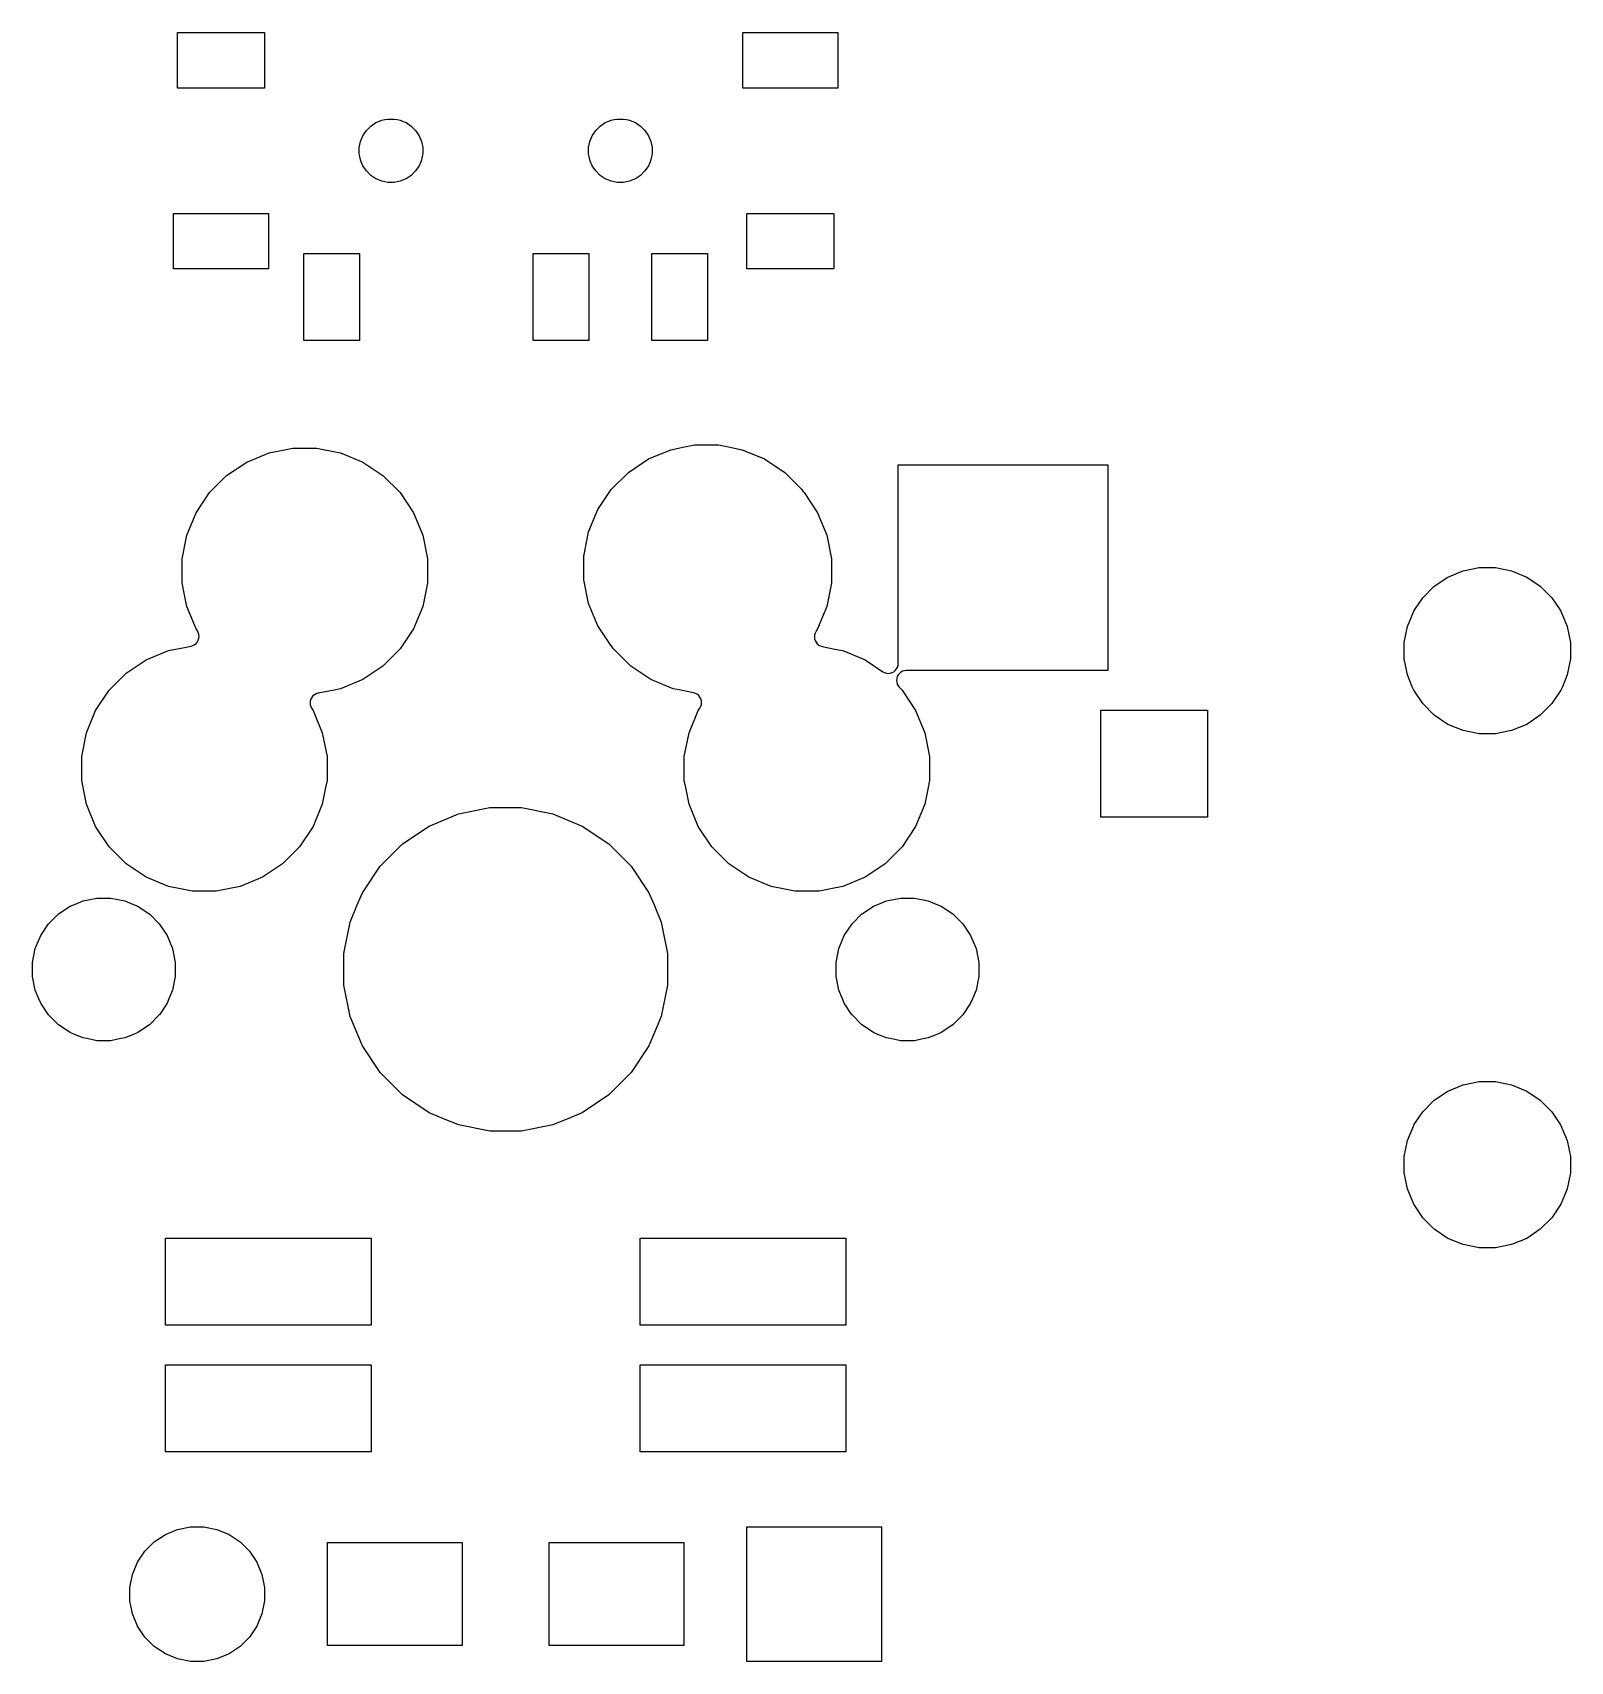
# Model space of a CAD drawing. Extents: x -9 to 124, y -88 to 15.
# Drawn here: x 89.27 to 108.71, y -11.75 to 8.85 of the extents above; entities that cross this region are included whole.
import ezdxf

# ---------------------------------------------------------------- set-up
doc = ezdxf.new("R2010")
doc.units = 0
doc.layers.add('BLACK', color=7, linetype='CONTINUOUS')

msp = doc.modelspace()

# ---------------------------------------------------------------- linework, layer by layer
at = {"layer": 'BLACK', "linetype": 'CONTINUOUS'}
for p, q in [((91.099, 8.144), (91.099, 8.846)), ((91.099, 8.846), (92.201, 8.846)), ((92.201, 8.846), (92.201, 8.144)), ((98.249, 8.144), (98.249, 8.846)), ((98.249, 8.846), (99.451, 8.846)), ((99.451, 8.846), (99.451, 8.144)), ((92.201, 8.144), (91.099, 8.144)), ((99.451, 8.144), (98.249, 8.144)), ((93.4885, 7.60762), (93.5444, 7.66348)), ((93.5444, 7.66348), (93.6101, 7.70736)), ((93.6101, 7.70736), (93.6528, 7.72507)), ((93.6528, 7.72507), (93.683, 7.73759)), ((93.683, 7.73759), (93.7218, 7.74529)), ((93.7218, 7.74529), (93.7605, 7.753)), ((93.7605, 7.753), (93.8395, 7.753)), ((93.8395, 7.753), (93.8782, 7.74529)), ((93.8782, 7.74529), (93.917, 7.73759)), ((93.917, 7.73759), (93.9472, 7.72507)), ((93.9472, 7.72507), (93.9899, 7.70736)), ((93.9899, 7.70736), (94.0556, 7.66348)), ((94.0556, 7.66348), (94.1115, 7.60762)), ((96.3885, 7.60762), (96.4444, 7.66348)), ((96.4444, 7.66348), (96.5101, 7.70736)), ((96.5101, 7.70736), (96.5528, 7.72507)), ((96.5528, 7.72507), (96.583, 7.73759)), ((96.583, 7.73759), (96.6218, 7.74529)), ((96.6218, 7.74529), (96.6605, 7.753)), ((96.6605, 7.753), (96.7395, 7.753)), ((96.7395, 7.753), (96.7782, 7.74529)), ((96.7782, 7.74529), (96.817, 7.73759)), ((96.817, 7.73759), (96.8472, 7.72507)), ((96.8472, 7.72507), (96.8899, 7.70736)), ((96.8899, 7.70736), (96.9556, 7.66348)), ((96.9556, 7.66348), (97.0115, 7.60762)), ((93.399, 7.3915), (93.4144, 7.46897)), ((93.4144, 7.46897), (93.4446, 7.54194)), ((93.4446, 7.54194), (93.4885, 7.60762)), ((94.1115, 7.60762), (94.1554, 7.54194)), ((94.1554, 7.54194), (94.1856, 7.46897)), ((94.1856, 7.46897), (94.201, 7.3915)), ((96.299, 7.3915), (96.3144, 7.46897)), ((96.3144, 7.46897), (96.3446, 7.54194)), ((96.3446, 7.54194), (96.3885, 7.60762)), ((97.0115, 7.60762), (97.0554, 7.54194)), ((97.0554, 7.54194), (97.0856, 7.46897)), ((97.0856, 7.46897), (97.101, 7.3915)), ((93.399, 7.3125), (93.399, 7.3915)), ((93.4054, 7.28017), (93.399, 7.3125)), ((93.4144, 7.23503), (93.4054, 7.28017)), ((93.4245, 7.21072), (93.4144, 7.23503)), ((93.4446, 7.16206), (93.4245, 7.21072)), ((94.1755, 7.21072), (94.1554, 7.16206)), ((94.1856, 7.23503), (94.1755, 7.21072)), ((94.1946, 7.28017), (94.1856, 7.23503)), ((94.201, 7.3125), (94.1946, 7.28017)), ((94.201, 7.3915), (94.201, 7.3125)), ((96.299, 7.3125), (96.299, 7.3915)), ((96.3054, 7.28017), (96.299, 7.3125)), ((96.3144, 7.23503), (96.3054, 7.28017)), ((96.3245, 7.21072), (96.3144, 7.23503)), ((96.3446, 7.16206), (96.3245, 7.21072)), ((97.0755, 7.21072), (97.0554, 7.16206)), ((97.0856, 7.23503), (97.0755, 7.21072)), ((97.0946, 7.28017), (97.0856, 7.23503)), ((97.101, 7.3125), (97.0946, 7.28017)), ((97.101, 7.3915), (97.101, 7.3125)), ((93.4885, 7.09638), (93.4446, 7.16206)), ((93.5444, 7.04052), (93.4885, 7.09638)), ((93.6101, 6.99664), (93.5444, 7.04052)), ((94.0556, 7.04052), (93.9899, 6.99664)), ((94.1115, 7.09638), (94.0556, 7.04052)), ((94.1554, 7.16206), (94.1115, 7.09638)), ((96.3885, 7.09638), (96.3446, 7.16206)), ((96.4444, 7.04052), (96.3885, 7.09638)), ((96.5101, 6.99664), (96.4444, 7.04052)), ((96.9556, 7.04052), (96.8899, 6.99664)), ((97.0115, 7.09638), (96.9556, 7.04052)), ((97.0554, 7.16206), (97.0115, 7.09638)), ((93.6528, 6.97893), (93.6101, 6.99664)), ((93.683, 6.96641), (93.6528, 6.97893)), ((93.7218, 6.9587), (93.683, 6.96641)), ((93.7605, 6.951), (93.7218, 6.9587)), ((93.8395, 6.951), (93.7605, 6.951)), ((93.8782, 6.9587), (93.8395, 6.951)), ((93.917, 6.96641), (93.8782, 6.9587)), ((93.9472, 6.97893), (93.917, 6.96641)), ((93.9899, 6.99664), (93.9472, 6.97893)), ((96.5528, 6.97893), (96.5101, 6.99664)), ((96.583, 6.96641), (96.5528, 6.97893)), ((96.6218, 6.9587), (96.583, 6.96641)), ((96.6605, 6.951), (96.6218, 6.9587)), ((96.7395, 6.951), (96.6605, 6.951)), ((96.7782, 6.9587), (96.7395, 6.951)), ((96.817, 6.96641), (96.7782, 6.9587)), ((96.8472, 6.97893), (96.817, 6.96641)), ((96.8899, 6.99664), (96.8472, 6.97893)), ((91.049, 5.858), (91.049, 6.56)), ((91.049, 6.56), (92.251, 6.56)), ((92.251, 6.56), (92.251, 5.858)), ((98.299, 5.858), (98.299, 6.56)), ((98.299, 6.56), (99.401, 6.56)), ((99.401, 6.56), (99.401, 5.858)), ((92.699, 4.951), (92.699, 6.053)), ((92.699, 6.053), (93.401, 6.053)), ((93.401, 6.053), (93.401, 4.951)), ((95.599, 4.951), (95.599, 6.053)), ((95.599, 6.053), (96.301, 6.053)), ((96.301, 6.053), (96.301, 4.951)), ((97.099, 4.951), (97.099, 6.053)), ((97.099, 6.053), (97.801, 6.053)), ((97.801, 6.053), (97.801, 4.951)), ((92.251, 5.858), (91.049, 5.858)), ((99.401, 5.858), (98.299, 5.858)), ((93.401, 4.951), (92.699, 4.951)), ((96.301, 4.951), (95.599, 4.951)), ((97.801, 4.951), (97.099, 4.951)), ((91.9753, 3.41448), (92.2576, 3.5314)), ((92.2576, 3.5314), (92.4764, 3.57493)), ((92.4764, 3.57493), (92.5572, 3.591)), ((92.5572, 3.591), (92.8628, 3.591)), ((92.8628, 3.591), (92.9436, 3.57493)), ((92.9436, 3.57493), (93.1624, 3.5314)), ((93.1624, 3.5314), (93.4447, 3.41448)), ((97.0553, 3.45448), (97.3376, 3.5714)), ((97.3376, 3.5714), (97.5124, 3.60617)), ((97.5124, 3.60617), (97.6372, 3.631)), ((97.6372, 3.631), (97.9428, 3.631)), ((97.9428, 3.631), (98.0676, 3.60617)), ((98.0676, 3.60617), (98.2424, 3.5714)), ((98.2424, 3.5714), (98.5247, 3.45448)), ((91.7213, 3.24474), (91.9753, 3.41448)), ((93.4447, 3.41448), (93.6987, 3.24474)), ((96.8013, 3.28474), (97.0553, 3.45448)), ((98.5247, 3.45448), (98.7787, 3.28474)), ((100.214, 0.86815), (100.214, 3.381)), ((100.214, 3.381), (102.866, 3.381)), ((102.866, 3.381), (102.866, 0.779)), ((91.5053, 3.0287), (91.7213, 3.24474)), ((93.6987, 3.24474), (93.9147, 3.0287)), ((96.5853, 3.06871), (96.8013, 3.28474)), ((98.7787, 3.28474), (98.9947, 3.06871)), ((91.3355, 2.77467), (91.5053, 3.0287)), ((93.9147, 3.0287), (94.0845, 2.77467)), ((96.4155, 2.81467), (96.5853, 3.06871)), ((98.9947, 3.06871), (99.008, 3.04879)), ((99.008, 3.04879), (99.0236, 3.02987)), ((99.0236, 3.02987), (99.0247, 3.0287)), ((99.0247, 3.0287), (99.1945, 2.77467)), ((91.2186, 2.49241), (91.3355, 2.77467)), ((94.0845, 2.77467), (94.2014, 2.49241)), ((96.2986, 2.53241), (96.4155, 2.81467)), ((99.1945, 2.77467), (99.3114, 2.49241)), ((91.159, 2.19276), (91.2186, 2.49241)), ((91.2186, 2.49241), (91.2186, 2.49241)), ((94.2014, 2.49241), (94.2014, 2.49241)), ((94.2014, 2.49241), (94.261, 2.19276)), ((96.2773, 2.42508), (96.2986, 2.53241)), ((99.3114, 2.49241), (99.3114, 2.49241)), ((99.3114, 2.49241), (99.371, 2.19276)), ((96.245, 2.26307), (96.2773, 2.42508)), ((91.159, 1.88724), (91.159, 2.19276)), ((94.261, 2.19276), (94.261, 1.88724)), ((96.239, 2.23276), (96.245, 2.26307)), ((96.239, 1.92724), (96.239, 2.23276)), ((99.371, 2.19276), (99.371, 1.88724)), ((107.355, 2.04061), (107.558, 2.081)), ((107.558, 2.081), (107.766, 2.081)), ((107.766, 2.081), (107.969, 2.04061)), ((91.1766, 1.79859), (91.159, 1.88724)), ((94.261, 1.88724), (94.2434, 1.79859)), ((96.2986, 1.62759), (96.239, 1.92724)), ((99.371, 1.88724), (99.3534, 1.79859)), ((106.992, 1.84636), (107.164, 1.96138)), ((107.164, 1.96138), (107.355, 2.04061)), ((107.164, 1.96138), (107.164, 1.96138)), ((107.969, 2.04061), (108.16, 1.96138)), ((108.16, 1.96138), (108.16, 1.96138)), ((108.16, 1.96138), (108.332, 1.84636)), ((91.2186, 1.58759), (91.1766, 1.79859)), ((94.2434, 1.79859), (94.2014, 1.58759)), ((99.3534, 1.79859), (99.3114, 1.58759)), ((106.746, 1.55129), (106.846, 1.69997)), ((106.846, 1.69997), (106.992, 1.84636)), ((108.332, 1.84636), (108.478, 1.69997)), ((108.478, 1.69997), (108.578, 1.55129)), ((91.3355, 1.30533), (91.2186, 1.58759)), ((94.2014, 1.58759), (94.0845, 1.30533)), ((96.4155, 1.34533), (96.2986, 1.62759)), ((99.3114, 1.58759), (99.1945, 1.30533)), ((106.651, 1.33656), (106.731, 1.52783)), ((106.731, 1.52783), (106.746, 1.55129)), ((108.578, 1.55129), (108.593, 1.52783)), ((108.593, 1.52783), (108.673, 1.33656)), ((91.3355, 1.30532), (91.3355, 1.30533)), ((91.3523, 1.28017), (91.3355, 1.30532)), ((91.3639, 1.25856), (91.3523, 1.28017)), ((91.371, 1.23511), (91.3639, 1.25856)), ((94.0845, 1.30533), (93.9147, 1.05129)), ((96.5853, 1.09129), (96.4155, 1.34533)), ((99.1626, 1.25329), (99.1555, 1.22984)), ((99.1741, 1.27489), (99.1626, 1.25329)), ((99.1945, 1.30533), (99.1741, 1.27489)), ((106.611, 1.13352), (106.651, 1.33656)), ((108.673, 1.33656), (108.713, 1.13352)), ((90.7053, 0.91448), (90.9876, 1.0314)), ((90.9876, 1.0314), (91.1877, 1.0712)), ((91.1877, 1.0712), (91.2728, 1.08813)), ((91.2728, 1.08813), (91.2962, 1.09524)), ((91.2962, 1.09524), (91.3178, 1.10679)), ((91.3178, 1.10679), (91.3368, 1.12233)), ((91.3368, 1.12233), (91.3523, 1.14128)), ((91.3523, 1.14128), (91.3639, 1.16289)), ((91.3639, 1.16289), (91.371, 1.18634)), ((91.3734, 1.21072), (91.371, 1.23511)), ((91.371, 1.18634), (91.3734, 1.21072)), ((93.9147, 1.05129), (93.6987, 0.83526)), ((96.5864, 1.09013), (96.5853, 1.09129)), ((96.602, 1.0712), (96.5864, 1.09013)), ((96.6153, 1.05129), (96.602, 1.0712)), ((96.8313, 0.83526), (96.6153, 1.05129)), ((99.1555, 1.22984), (99.1531, 1.20546)), ((99.1531, 1.20546), (99.1555, 1.18107)), ((99.1555, 1.18107), (99.1626, 1.15762)), ((99.1626, 1.15762), (99.1741, 1.13601)), ((99.1741, 1.13601), (99.1897, 1.11707)), ((99.1897, 1.11707), (99.2086, 1.10152)), ((99.2086, 1.10152), (99.2302, 1.08997)), ((99.2302, 1.08997), (99.2537, 1.08286)), ((99.2537, 1.08286), (99.4349, 1.04681)), ((99.4349, 1.04681), (99.5124, 1.0314)), ((99.5124, 1.0314), (99.7947, 0.91448)), ((106.611, 0.92648), (106.611, 1.13352)), ((108.713, 1.13352), (108.713, 0.92648)), ((90.4513, 0.74474), (90.7053, 0.91448)), ((93.6987, 0.83526), (93.4447, 0.66552)), ((97.0853, 0.66552), (96.8313, 0.83526)), ((99.7947, 0.91448), (100.02, 0.76421)), ((100.204, 0.82032), (100.212, 0.84376)), ((100.212, 0.84376), (100.214, 0.86815)), ((106.651, 0.72344), (106.611, 0.92648)), ((108.713, 0.92648), (108.673, 0.72344)), ((90.2353, 0.5287), (90.4513, 0.74474)), ((93.4447, 0.66552), (93.1624, 0.5486)), ((97.3676, 0.5486), (97.0853, 0.66552)), ((100.02, 0.76421), (100.041, 0.75267)), ((100.041, 0.75267), (100.065, 0.74555)), ((100.065, 0.74555), (100.089, 0.74315)), ((100.089, 0.74315), (100.113, 0.74555)), ((100.113, 0.74555), (100.137, 0.75267)), ((100.137, 0.75267), (100.158, 0.76422)), ((100.158, 0.76422), (100.177, 0.77976)), ((100.177, 0.77976), (100.193, 0.7987)), ((100.194, 0.67839), (100.191, 0.654)), ((100.191, 0.654), (100.194, 0.62962)), ((100.193, 0.7987), (100.204, 0.82032)), ((100.201, 0.70184), (100.194, 0.67839)), ((100.194, 0.62962), (100.201, 0.60617)), ((100.212, 0.72345), (100.201, 0.70184)), ((100.228, 0.74239), (100.212, 0.72345)), ((100.247, 0.75793), (100.228, 0.74239)), ((100.268, 0.76948), (100.247, 0.75793)), ((100.292, 0.7766), (100.268, 0.76948)), ((100.316, 0.779), (100.292, 0.7766)), ((102.866, 0.779), (100.316, 0.779)), ((106.713, 0.57493), (106.651, 0.72344)), ((108.673, 0.72344), (108.611, 0.57493)), ((90.0655, 0.27467), (90.2353, 0.5287)), ((92.7861, 0.41711), (92.779, 0.39366)), ((92.7977, 0.43872), (92.7861, 0.41711)), ((92.8132, 0.45767), (92.7977, 0.43872)), ((92.8322, 0.47321), (92.8132, 0.45767)), ((92.8538, 0.48476), (92.8322, 0.47321)), ((92.8772, 0.49188), (92.8538, 0.48476)), ((93.0798, 0.53217), (92.8772, 0.49188)), ((93.1624, 0.5486), (93.0798, 0.53217)), ((97.4451, 0.53319), (97.3676, 0.5486)), ((97.6263, 0.49714), (97.4451, 0.53319)), ((97.6498, 0.49003), (97.6263, 0.49714)), ((97.6714, 0.47848), (97.6498, 0.49003)), ((97.6903, 0.46293), (97.6714, 0.47848)), ((97.7059, 0.44399), (97.6903, 0.46293)), ((97.7174, 0.42238), (97.7059, 0.44399)), ((97.7245, 0.39893), (97.7174, 0.42238)), ((100.201, 0.60617), (100.212, 0.58456)), ((100.212, 0.58456), (100.228, 0.56562)), ((100.228, 0.56562), (100.265, 0.5287)), ((100.265, 0.5287), (100.434, 0.27467)), ((106.731, 0.53216), (106.713, 0.57493)), ((106.846, 0.36003), (106.731, 0.53216)), ((108.593, 0.53216), (108.478, 0.36003)), ((108.611, 0.57493), (108.593, 0.53216)), ((89.9486, -0.00759), (90.0655, 0.27467)), ((92.779, 0.39366), (92.7766, 0.36928)), ((92.7766, 0.36928), (92.779, 0.34489)), ((92.779, 0.34489), (92.7861, 0.32144)), ((92.7861, 0.32144), (92.7977, 0.29984)), ((92.7977, 0.29984), (92.8145, 0.27467)), ((92.8145, 0.27467), (92.9314, -0.00759)), ((97.5686, -0.00759), (97.6855, 0.27467)), ((97.6855, 0.27467), (97.7059, 0.30511)), ((97.7059, 0.30511), (97.7174, 0.32671)), ((97.7174, 0.32671), (97.7245, 0.35016)), ((97.7269, 0.37454), (97.7245, 0.39893)), ((97.7245, 0.35016), (97.7269, 0.37454)), ((100.434, 0.27467), (100.551, -0.00759)), ((102.774, -1.076), (102.774, 0.276)), ((102.774, 0.276), (104.126, 0.276)), ((104.126, 0.276), (104.126, -1.076)), ((106.992, 0.21363), (106.846, 0.36003)), ((107.164, 0.09862), (106.992, 0.21363)), ((108.332, 0.21363), (108.16, 0.09862)), ((108.478, 0.36003), (108.332, 0.21363)), ((107.164, 0.09861), (107.164, 0.09862)), ((107.355, 0.01939), (107.164, 0.09861)), ((107.164, 0.09861), (107.164, 0.09861)), ((107.558, -0.021), (107.355, 0.01939)), ((107.969, 0.01939), (107.766, -0.021)), ((108.16, 0.09861), (107.969, 0.01939)), ((108.16, 0.09862), (108.16, 0.09861)), ((108.16, 0.09861), (108.16, 0.09861)), ((89.889, -0.30724), (89.9486, -0.00759)), ((89.9486, -0.00759), (89.9486, -0.00759)), ((92.9314, -0.00759), (92.9314, -0.00759)), ((92.9314, -0.00759), (92.991, -0.30724)), ((97.509, -0.30724), (97.5686, -0.00759)), ((97.5686, -0.00759), (97.5686, -0.00759)), ((100.551, -0.00759), (100.551, -0.00759)), ((100.551, -0.00759), (100.611, -0.30724)), ((107.766, -0.021), (107.558, -0.021)), ((89.889, -0.61276), (89.889, -0.30724)), ((92.991, -0.30724), (92.991, -0.61276)), ((97.509, -0.61276), (97.509, -0.30724)), ((100.611, -0.30724), (100.611, -0.61276)), ((89.9065, -0.70055), (89.889, -0.61276)), ((92.991, -0.61276), (92.9735, -0.70055)), ((97.5265, -0.70055), (97.509, -0.61276)), ((100.611, -0.61276), (100.594, -0.70055)), ((89.9486, -0.91241), (89.9065, -0.70055)), ((92.9735, -0.70055), (92.9314, -0.91241)), ((97.5686, -0.91241), (97.5265, -0.70055)), ((100.594, -0.70055), (100.551, -0.91241)), ((90.0655, -1.19467), (89.9486, -0.91241)), ((92.9314, -0.91241), (92.8145, -1.19467)), ((94.6535, -1.03368), (95.0486, -0.9551)), ((95.0486, -0.9551), (95.4514, -0.9551)), ((95.4514, -0.9551), (95.8465, -1.03368)), ((97.6855, -1.19467), (97.5686, -0.91241)), ((100.551, -0.91241), (100.434, -1.19467)), ((90.2353, -1.4487), (90.0655, -1.19467)), ((92.8145, -1.19467), (92.6447, -1.4487)), ((93.9465, -1.41162), (94.2814, -1.18783)), ((94.2814, -1.18783), (94.4355, -1.12398)), ((94.4355, -1.12398), (94.6535, -1.03368)), ((95.8465, -1.03368), (96.0645, -1.12398)), ((96.0645, -1.12398), (96.2186, -1.18783)), ((96.2186, -1.18783), (96.5535, -1.41162)), ((97.8553, -1.4487), (97.6855, -1.19467)), ((100.434, -1.19467), (100.265, -1.4487)), ((104.126, -1.076), (102.774, -1.076)), ((93.6616, -1.69645), (93.9465, -1.41162)), ((96.5535, -1.41162), (96.8384, -1.69645)), ((90.4513, -1.66474), (90.2353, -1.4487)), ((92.6447, -1.4487), (92.4287, -1.66474)), ((98.0713, -1.66474), (97.8553, -1.4487)), ((100.265, -1.4487), (100.049, -1.66474)), ((90.7053, -1.83448), (90.4513, -1.66474)), ((90.9876, -1.9514), (90.7053, -1.83448)), ((92.1747, -1.83448), (91.8924, -1.9514)), ((92.4287, -1.66474), (92.1747, -1.83448)), ((93.4378, -2.03138), (93.6616, -1.69645)), ((96.8384, -1.69645), (97.0622, -2.03138)), ((98.3253, -1.83448), (98.0713, -1.66474)), ((98.6076, -1.9514), (98.3253, -1.83448)), ((99.7947, -1.83448), (99.5124, -1.9514)), ((100.049, -1.66474), (99.7947, -1.83448)), ((91.1374, -1.9812), (90.9876, -1.9514)), ((91.2872, -2.011), (91.1374, -1.9812)), ((91.5928, -2.011), (91.2872, -2.011)), ((91.7426, -1.9812), (91.5928, -2.011)), ((91.8924, -1.9514), (91.7426, -1.9812)), ((93.374, -2.18553), (93.4378, -2.03138)), ((97.0622, -2.03138), (97.126, -2.18553)), ((98.7574, -1.9812), (98.6076, -1.9514)), ((98.9072, -2.011), (98.7574, -1.9812)), ((99.2128, -2.011), (98.9072, -2.011)), ((99.3626, -1.9812), (99.2128, -2.011)), ((99.5124, -1.9514), (99.3626, -1.9812)), ((89.5961, -2.29878), (89.7428, -2.20075)), ((89.7428, -2.20075), (89.7975, -2.17808)), ((89.7975, -2.17808), (89.9069, -2.13276)), ((89.9069, -2.13276), (89.994, -2.11543)), ((89.994, -2.11543), (90.0812, -2.0981)), ((90.0812, -2.0981), (90.2588, -2.0981)), ((90.2588, -2.0981), (90.346, -2.11543)), ((90.346, -2.11543), (90.4331, -2.13276)), ((90.4331, -2.13276), (90.5425, -2.17808)), ((90.5425, -2.17808), (90.5972, -2.20075)), ((90.5972, -2.20075), (90.7439, -2.29878)), ((93.2837, -2.40353), (93.374, -2.18553)), ((97.126, -2.18553), (97.2163, -2.40353)), ((99.7561, -2.29878), (99.9028, -2.20075)), ((99.9028, -2.20075), (99.9575, -2.17808)), ((99.9575, -2.17808), (100.067, -2.13276)), ((100.067, -2.13276), (100.154, -2.11543)), ((100.154, -2.11543), (100.241, -2.0981)), ((100.241, -2.0981), (100.419, -2.0981)), ((100.419, -2.0981), (100.506, -2.11543)), ((100.506, -2.11543), (100.593, -2.13276)), ((100.593, -2.13276), (100.702, -2.17808)), ((100.702, -2.17808), (100.757, -2.20075)), ((100.757, -2.20075), (100.904, -2.29878)), ((89.3707, -2.57279), (89.4694, -2.42508)), ((89.4694, -2.42507), (89.5951, -2.29945)), ((89.4694, -2.42508), (89.4694, -2.42507)), ((89.5951, -2.29945), (89.5961, -2.29878)), ((90.7439, -2.29878), (90.7449, -2.29945)), ((90.7449, -2.29945), (90.8706, -2.42507)), ((90.8706, -2.42507), (90.8706, -2.42508)), ((90.8706, -2.42508), (90.9693, -2.57279)), ((93.2051, -2.79859), (93.2837, -2.40353)), ((97.2163, -2.40353), (97.2949, -2.79859)), ((99.5307, -2.57279), (99.6294, -2.42508)), ((99.6294, -2.42507), (99.7551, -2.29945)), ((99.6294, -2.42508), (99.6294, -2.42507)), ((99.7551, -2.29945), (99.7561, -2.29878)), ((100.904, -2.29878), (100.905, -2.29945)), ((100.905, -2.29945), (101.031, -2.42507)), ((101.031, -2.42507), (101.031, -2.42508)), ((101.031, -2.42508), (101.129, -2.57279)), ((89.3028, -2.73692), (89.3707, -2.57279)), ((89.3707, -2.57279), (89.3707, -2.57279)), ((90.9693, -2.57279), (90.9693, -2.57279)), ((90.9693, -2.57279), (91.0372, -2.73692)), ((99.4628, -2.73692), (99.5307, -2.57279)), ((99.5307, -2.57279), (99.5307, -2.57279)), ((101.129, -2.57279), (101.129, -2.57279)), ((101.129, -2.57279), (101.197, -2.73692)), ((89.2681, -2.91117), (89.3028, -2.73692)), ((91.0372, -2.73692), (91.0719, -2.91117)), ((93.2051, -3.20141), (93.2051, -2.79859)), ((97.2949, -2.79859), (97.2949, -3.20141)), ((99.4281, -2.91117), (99.4628, -2.73692)), ((101.197, -2.73692), (101.232, -2.91117)), ((89.2681, -3.08883), (89.2681, -2.91117)), ((89.3028, -3.26307), (89.2681, -3.08883)), ((91.0719, -3.08883), (91.0372, -3.26307)), ((91.0719, -2.91117), (91.0719, -3.08883)), ((99.4281, -3.08883), (99.4281, -2.91117)), ((99.4628, -3.26307), (99.4281, -3.08883)), ((101.232, -3.08883), (101.197, -3.26307)), ((101.232, -2.91117), (101.232, -3.08883)), ((89.3481, -3.3725), (89.3028, -3.26307)), ((91.0372, -3.26307), (90.9919, -3.3725)), ((93.2837, -3.59647), (93.2051, -3.20141)), ((97.2949, -3.20141), (97.2163, -3.59647)), ((99.5081, -3.3725), (99.4628, -3.26307)), ((101.197, -3.26307), (101.152, -3.3725)), ((89.3707, -3.42721), (89.3481, -3.3725)), ((89.4688, -3.57393), (89.3707, -3.42721)), ((90.9693, -3.42721), (90.8712, -3.57393)), ((90.9919, -3.3725), (90.9693, -3.42721)), ((99.5307, -3.42721), (99.5081, -3.3725)), ((99.6288, -3.57393), (99.5307, -3.42721)), ((101.129, -3.42721), (101.031, -3.57393)), ((101.152, -3.3725), (101.129, -3.42721)), ((89.4694, -3.57493), (89.4688, -3.57393)), ((89.5951, -3.70055), (89.4694, -3.57493)), ((89.7428, -3.79925), (89.5951, -3.70055)), ((89.5951, -3.70055), (89.5951, -3.70055)), ((90.7449, -3.70055), (90.5972, -3.79925)), ((90.8706, -3.57493), (90.7449, -3.70055)), ((90.7449, -3.70055), (90.7449, -3.70055)), ((90.8712, -3.57393), (90.8706, -3.57493)), ((93.3677, -3.79925), (93.2837, -3.59647)), ((97.2163, -3.59647), (97.1323, -3.79925)), ((99.6294, -3.57493), (99.6288, -3.57393)), ((99.7551, -3.70055), (99.6294, -3.57493)), ((99.9028, -3.79925), (99.7551, -3.70055)), ((99.7551, -3.70055), (99.7551, -3.70055)), ((100.905, -3.70055), (100.757, -3.79925)), ((101.031, -3.57493), (100.905, -3.70055)), ((100.905, -3.70055), (100.905, -3.70055)), ((101.031, -3.57393), (101.031, -3.57493)), ((89.7975, -3.82192), (89.7428, -3.79925)), ((89.9069, -3.86724), (89.7975, -3.82192)), ((89.994, -3.88457), (89.9069, -3.86724)), ((90.0812, -3.9019), (89.994, -3.88457)), ((90.2588, -3.9019), (90.0812, -3.9019)), ((90.346, -3.88457), (90.2588, -3.9019)), ((90.4331, -3.86724), (90.346, -3.88457)), ((90.5425, -3.82192), (90.4331, -3.86724)), ((90.5972, -3.79925), (90.5425, -3.82192)), ((93.4378, -3.96862), (93.3677, -3.79925)), ((97.1323, -3.79925), (97.0622, -3.96862)), ((99.9575, -3.82192), (99.9028, -3.79925)), ((100.067, -3.86724), (99.9575, -3.82192)), ((100.154, -3.88457), (100.067, -3.86724)), ((100.241, -3.9019), (100.154, -3.88457)), ((100.419, -3.9019), (100.241, -3.9019)), ((100.506, -3.88457), (100.419, -3.9019)), ((100.593, -3.86724), (100.506, -3.88457)), ((100.702, -3.82192), (100.593, -3.86724)), ((100.757, -3.79925), (100.702, -3.82192)), ((93.6616, -4.30355), (93.4378, -3.96862)), ((97.0622, -3.96862), (96.8384, -4.30355)), ((93.9465, -4.58838), (93.6616, -4.30355)), ((96.8384, -4.30355), (96.5535, -4.58838)), ((107.164, -4.53862), (107.355, -4.45939)), ((107.355, -4.45939), (107.558, -4.419)), ((107.558, -4.419), (107.766, -4.419)), ((107.766, -4.419), (107.969, -4.45939)), ((107.969, -4.45939), (108.16, -4.53862)), ((94.2814, -4.81217), (93.9465, -4.58838)), ((96.5535, -4.58838), (96.2186, -4.81217)), ((106.846, -4.80003), (106.992, -4.65363)), ((106.992, -4.65363), (107.164, -4.53862)), ((107.164, -4.53862), (107.164, -4.53862)), ((108.16, -4.53862), (108.16, -4.53862)), ((108.16, -4.53862), (108.332, -4.65363)), ((108.332, -4.65363), (108.478, -4.80003)), ((94.4355, -4.87602), (94.2814, -4.81217)), ((94.6535, -4.96632), (94.4355, -4.87602)), ((96.0645, -4.87602), (95.8465, -4.96632)), ((96.2186, -4.81217), (96.0645, -4.87602)), ((106.735, -4.96632), (106.846, -4.80003)), ((108.478, -4.80003), (108.589, -4.96632)), ((95.0486, -5.0449), (94.6535, -4.96632)), ((95.4514, -5.0449), (95.0486, -5.0449)), ((95.8465, -4.96632), (95.4514, -5.0449)), ((106.651, -5.16344), (106.731, -4.97217)), ((106.731, -4.97217), (106.735, -4.96632)), ((108.589, -4.96632), (108.593, -4.97217)), ((108.593, -4.97217), (108.673, -5.16344)), ((106.611, -5.36648), (106.651, -5.16344)), ((108.673, -5.16344), (108.713, -5.36648)), ((106.611, -5.57352), (106.611, -5.36648)), ((108.713, -5.36648), (108.713, -5.57352)), ((106.651, -5.77656), (106.611, -5.57352)), ((108.713, -5.57352), (108.673, -5.77656)), ((106.668, -5.81724), (106.651, -5.77656)), ((106.731, -5.96784), (106.668, -5.81724)), ((106.846, -6.13997), (106.731, -5.96784)), ((108.593, -5.96784), (108.478, -6.13997)), ((108.656, -5.81724), (108.593, -5.96784)), ((108.673, -5.77656), (108.656, -5.81724)), ((106.992, -6.28636), (106.846, -6.13997)), ((108.478, -6.13997), (108.332, -6.28636)), ((107.164, -6.40138), (106.992, -6.28636)), ((108.332, -6.28636), (108.16, -6.40138)), ((90.949, -7.501), (90.949, -6.399)), ((90.949, -6.399), (93.551, -6.399)), ((93.551, -6.399), (93.551, -7.501)), ((96.949, -7.501), (96.949, -6.399)), ((96.949, -6.399), (99.551, -6.399)), ((99.551, -6.399), (99.551, -7.501)), ((107.355, -6.48061), (107.164, -6.40138)), ((107.164, -6.40138), (107.164, -6.40138)), ((107.164, -6.40138), (107.164, -6.40138)), ((107.558, -6.521), (107.355, -6.48061)), ((107.766, -6.521), (107.558, -6.521)), ((107.969, -6.48061), (107.766, -6.521)), ((108.16, -6.40138), (107.969, -6.48061)), ((108.16, -6.40138), (108.16, -6.40138)), ((108.16, -6.40138), (108.16, -6.40138)), ((93.551, -7.501), (90.949, -7.501)), ((99.551, -7.501), (96.949, -7.501)), ((90.949, -9.101), (90.949, -7.999)), ((90.949, -7.999), (93.551, -7.999)), ((93.551, -7.999), (93.551, -9.101)), ((96.949, -9.101), (96.949, -7.999)), ((96.949, -7.999), (99.551, -7.999)), ((99.551, -7.999), (99.551, -9.101)), ((93.551, -9.101), (90.949, -9.101)), ((99.551, -9.101), (96.949, -9.101)), ((90.9469, -10.1459), (91.1018, -10.0817)), ((91.1018, -10.0817), (91.2662, -10.049)), ((91.2662, -10.049), (91.4338, -10.049)), ((91.4338, -10.049), (91.5982, -10.0817)), ((91.5982, -10.0817), (91.7531, -10.1459)), ((98.299, -11.751), (98.299, -10.049)), ((98.299, -10.049), (100.001, -10.049)), ((100.001, -10.049), (100.001, -11.751)), ((90.689, -10.3575), (90.8075, -10.239)), ((90.8075, -10.239), (90.9469, -10.1459)), ((91.7531, -10.1459), (91.8925, -10.239)), ((91.8925, -10.239), (92.011, -10.3575)), ((92.999, -11.551), (92.999, -10.249)), ((92.999, -10.249), (94.701, -10.249)), ((94.701, -10.249), (94.701, -11.551)), ((95.799, -11.551), (95.799, -10.249)), ((95.799, -10.249), (97.501, -10.249)), ((97.501, -10.249), (97.501, -11.551)), ((90.5317, -10.6518), (90.5959, -10.4969)), ((90.5959, -10.4969), (90.689, -10.3575)), ((92.011, -10.3575), (92.1041, -10.4969)), ((92.1041, -10.4969), (92.1683, -10.6518)), ((90.499, -10.8162), (90.5317, -10.6518)), ((92.1683, -10.6518), (92.201, -10.8162)), ((90.499, -10.9838), (90.499, -10.8162)), ((92.201, -10.8162), (92.201, -10.9838)), ((90.5317, -11.1482), (90.499, -10.9838)), ((92.201, -10.9838), (92.1683, -11.1482)), ((90.5959, -11.3031), (90.5317, -11.1482)), ((90.689, -11.4425), (90.5959, -11.3031)), ((92.1041, -11.3031), (92.011, -11.4425)), ((92.1683, -11.1482), (92.1041, -11.3031)), ((90.8075, -11.561), (90.689, -11.4425)), ((92.011, -11.4425), (91.8925, -11.561)), ((90.9469, -11.6541), (90.8075, -11.561)), ((91.1018, -11.7183), (90.9469, -11.6541)), ((91.2662, -11.751), (91.1018, -11.7183)), ((91.5982, -11.7183), (91.4338, -11.751)), ((91.7531, -11.6541), (91.5982, -11.7183)), ((91.8925, -11.561), (91.7531, -11.6541)), ((94.701, -11.551), (92.999, -11.551)), ((97.501, -11.551), (95.799, -11.551)), ((91.4338, -11.751), (91.2662, -11.751)), ((100.001, -11.751), (98.299, -11.751))]:
    msp.add_line(p, q, dxfattribs=at)

doc.saveas('drawing.dxf')
